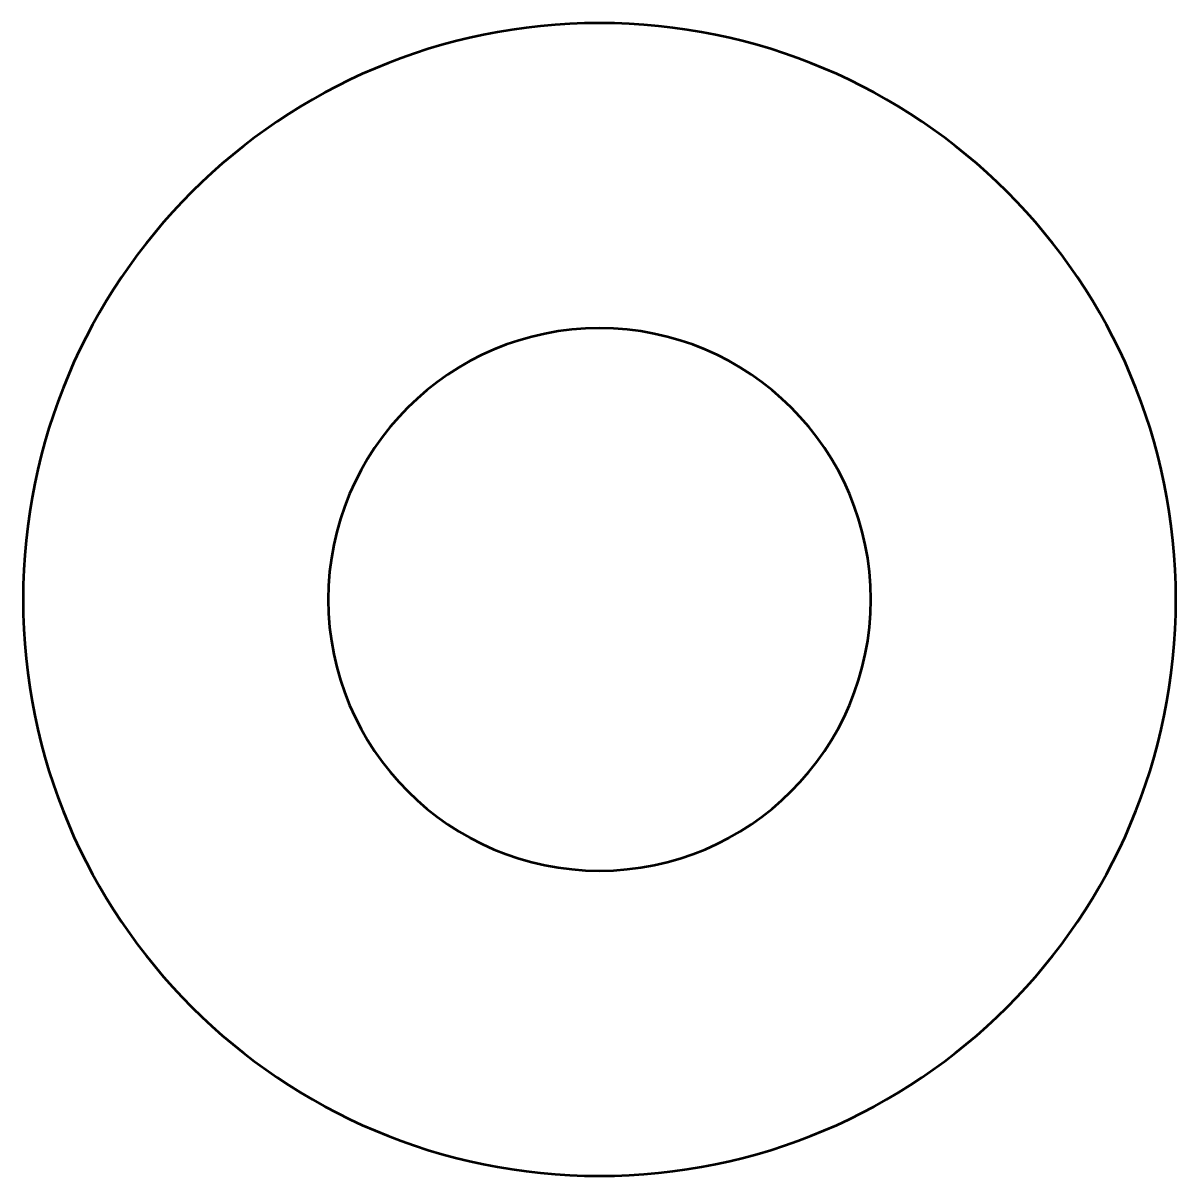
# Model space of a CAD drawing. Header units: centimetres. Extents: x -0.85 to 0.85, y -0.85 to 0.85.
import ezdxf

# ---------------------------------------------------------------- set-up
doc = ezdxf.new("R2010")
doc.units = ezdxf.units.CM
doc.header["$MEASUREMENT"] = 0
doc.layers.add('Layer 1', color=7, linetype='Continuous')

msp = doc.modelspace()

# ---------------------------------------------------------------- linework, layer by layer
at = {"layer": 'Layer 1', "color": 250, "lineweight": 53}
msp.add_open_spline([(0.00001, 0.84999), (0.46936, 0.84999), (0.85, 0.46936), (0.85, -0.00001), (0.85, -0.00001), (0.85, -0.46936), (0.46936, -0.85), (0.00001, -0.85), (0.00001, -0.85), (-0.46936, -0.85), (-0.85, -0.46936), (-0.85, -0.00001), (-0.85, -0.00001), (-0.85, 0.46936), (-0.46936, 0.84999), (0.00001, 0.84999)], degree=3, knots=[0, 0, 0, 0, 0.25, 0.25, 0.25, 0.25, 0.5, 0.5, 0.5, 0.5, 0.75, 0.75, 0.75, 0.75, 1, 1, 1, 1], dxfattribs=at)
at = {"layer": 'Layer 1', "lineweight": 53}
msp.add_open_spline([(0.40004, 0.00006), (0.40004, -0.22082), (0.22092, -0.39994), (0.00004, -0.39994), (0.00004, -0.39994), (-0.2208, -0.39994), (-0.39998, -0.22082), (-0.39998, 0.00006), (-0.39998, 0.00006), (-0.39998, 0.2209), (-0.2208, 0.40007), (0.00004, 0.40007), (0.00004, 0.40007), (0.22092, 0.40007), (0.40004, 0.2209), (0.40004, 0.00006)], degree=3, knots=[0, 0, 0, 0, 0.25, 0.25, 0.25, 0.25, 0.5, 0.5, 0.5, 0.5, 0.75, 0.75, 0.75, 0.75, 1, 1, 1, 1], dxfattribs=at)

doc.saveas('drawing.dxf')
